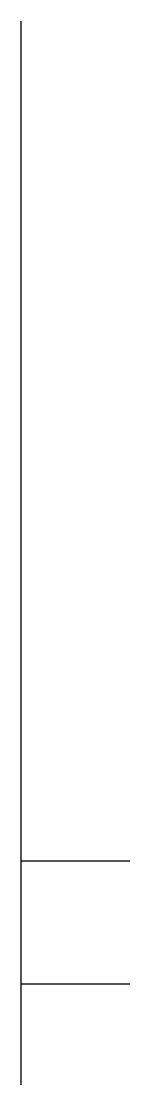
# Model space of a CAD drawing. Header units: metres. Extents: x 102 to 124, y -108 to 108.
import ezdxf

# ---------------------------------------------------------------- set-up
doc = ezdxf.new("R2010")
doc.units = ezdxf.units.M

msp = doc.modelspace()

# ---------------------------------------------------------------- linework, layer by layer
at = {"layer": 'EJE_GALERIA'}
msp.add_polyline3d([(102, -108, 1895), (102, -105, 1895), (102, -102, 1895), (102, -99, 1895), (102, -96, 1895), (102, -93, 1895), (102, -90, 1895), (102, -87, 1895), (102, -84, 1895), (102, -81, 1895), (102, -78, 1895), (102, -75, 1895), (102, -72, 1895), (102, -69, 1895), (102, -66, 1895), (102, -63, 1895), (102, -60, 1895), (102, -57, 1895), (102, -54, 1895), (102, -51, 1895), (102, -48, 1895), (102, -45, 1895), (102, -42, 1895), (102, -39, 1895), (102, -36, 1895), (102, -33, 1895), (102, -30, 1895), (102, -27, 1895), (102, -24, 1895), (102, -21, 1895), (102, -18, 1895), (102, -15, 1895), (102, -12, 1895), (102, -9, 1895), (102, -6, 1895), (102, -3, 1895), (102, 0, 1895), (102, 3, 1895), (102, 6, 1895), (102, 9, 1895), (102, 12, 1895), (102, 15, 1895), (102, 18, 1895), (102, 21, 1895), (102, 24, 1895), (102, 27, 1895), (102, 30, 1895), (102, 33, 1895), (102, 36, 1895), (102, 39, 1895), (102, 42, 1895), (102, 45, 1895), (102, 48, 1895), (102, 51, 1895), (102, 54, 1895), (102, 57, 1895), (102, 60, 1895), (102, 63, 1895), (102, 66, 1895), (102, 69, 1895), (102, 72, 1895), (102, 75, 1895), (102, 78, 1895), (102, 81, 1895), (102, 84, 1895), (102, 87, 1895), (102, 90, 1895), (102, 93, 1895), (102, 96, 1895), (102, 99, 1895), (102, 102, 1895), (102, 105, 1895), (102, 108, 1895)], dxfattribs=at)
at = {"layer": 'EJE_VENTANA'}
for points in [[(102, -62.5, 1895), (105.14, -62.5, 1895), (108.29, -62.5, 1895), (111.43, -62.5, 1895), (114.57, -62.5, 1895), (117.71, -62.5, 1895), (120.86, -62.5, 1895), (124, -62.5, 1895)], [(102, -87.5, 1895), (105.14, -87.5, 1895), (108.29, -87.5, 1895), (111.43, -87.5, 1895), (114.57, -87.5, 1895), (117.71, -87.5, 1895), (120.86, -87.5, 1895), (124, -87.5, 1895)]]:
    msp.add_polyline3d(points, dxfattribs=at)

doc.saveas('drawing.dxf')
